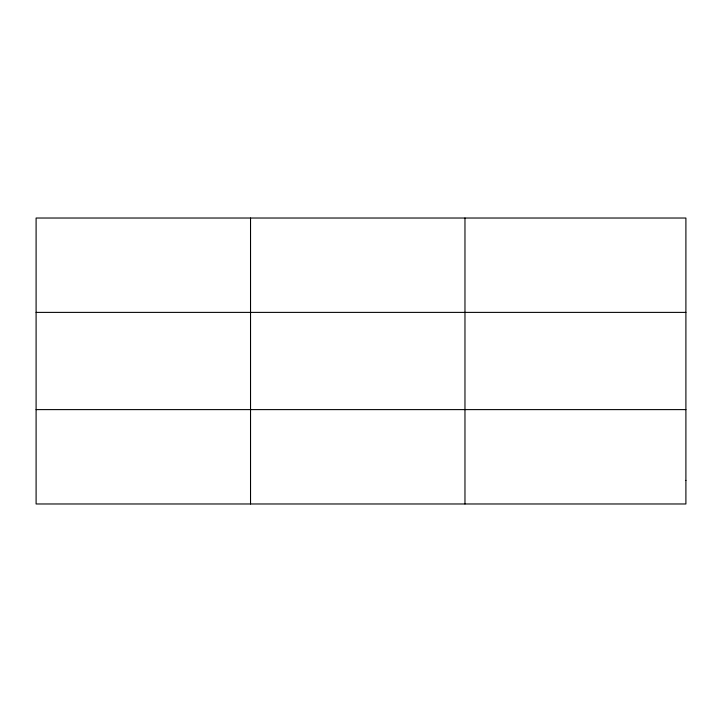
<?xml version="1.0" encoding="UTF-8"?>
<svg xmlns="http://www.w3.org/2000/svg" width="722" height="722" viewBox="0 0 722 722"><rect width="100%" height="100%" fill="white"/><g stroke="black" fill="none" stroke-linecap="round" stroke-linejoin="round"><path stroke-width="1.08" d="M250.534 503.974L250.534 218.026M464.968 503.974L464.968 218.026M36.1 312.391L685.9 312.391M36.1 409.609L685.9 409.609M685.9 480.383L685.9 503.974L36.1 503.974L36.1 218.026L685.9 218.026L685.9 480.383"/></g></svg>
